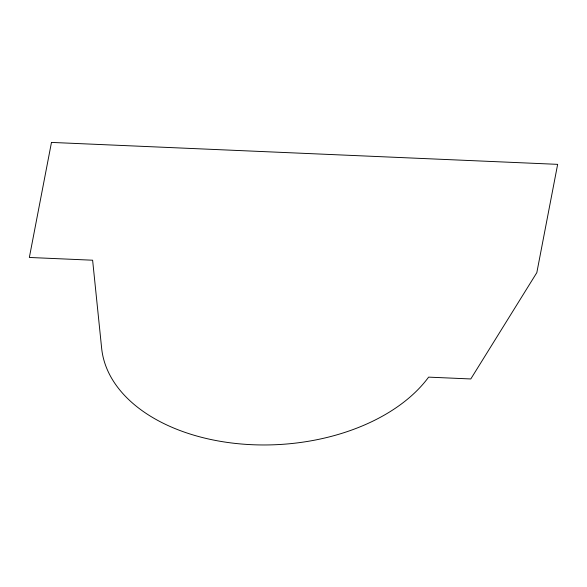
<?xml version="1.0" encoding="UTF-8"?>
<svg xmlns="http://www.w3.org/2000/svg" width="587" height="587" viewBox="0 0 587 587"><rect width="100%" height="100%" fill="white"/><g stroke="black" fill="none" stroke-linecap="round" stroke-linejoin="round"><path stroke-width="0.88" d="M51.473 142.414L29.35 257.466L92.621 260.21L101.646 348.252A172.351 109.63 -3.4 0 0 240.663 443.948A172.351 109.63 -3.4 0 0 428.613 377.133L470.796 378.96L536.826 272.639L557.65 164.353L51.473 142.414"/></g></svg>
